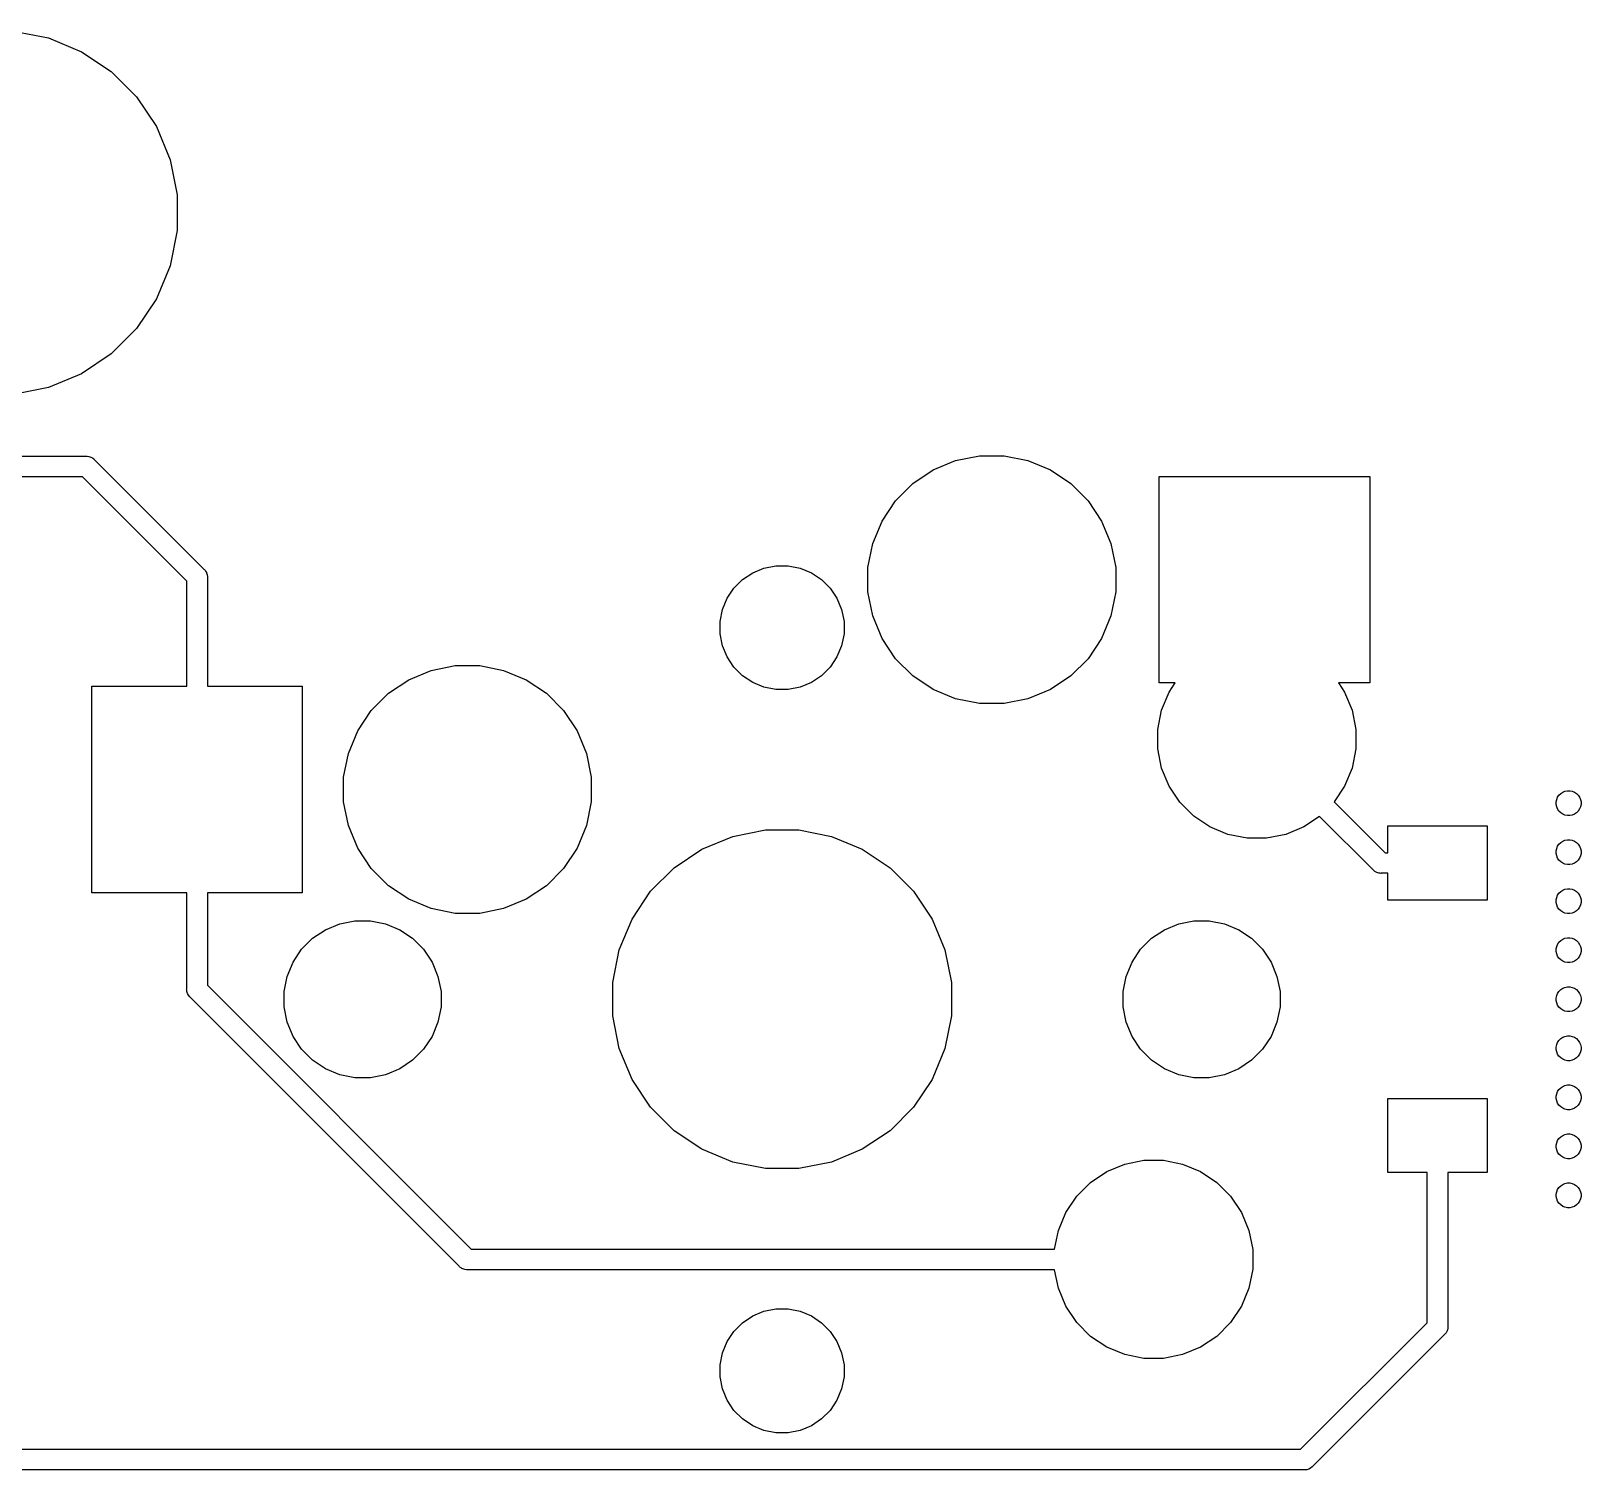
# Model space of a CAD drawing. Extents: x 52 to 337, y -160 to -34.
# Drawn here: x 175.05 to 193.82, y -75.55 to -58.12 of the extents above; entities that cross this region are included whole.
import ezdxf

# ---------------------------------------------------------------- set-up
doc = ezdxf.new("R2010")
doc.units = 0
doc.layers.add('BLACK', color=7, linetype='CONTINUOUS')

msp = doc.modelspace()

# ---------------------------------------------------------------- linework, layer by layer
at = {"layer": 'BLACK', "linetype": 'CONTINUOUS'}
for p, q in [((174.842, -58.125), (175.267, -58.2095)), ((175.267, -58.2095), (175.667, -58.3754)), ((175.667, -58.3754), (176.027, -58.6161)), ((176.027, -58.6161), (176.334, -58.9226)), ((176.334, -58.9226), (176.575, -59.2829)), ((176.575, -59.2829), (176.74, -59.6833)), ((176.74, -59.6833), (176.825, -60.1083)), ((176.825, -60.1083), (176.825, -60.5417)), ((176.825, -60.5417), (176.74, -60.9667)), ((176.74, -60.9667), (176.575, -61.3671)), ((176.575, -61.3671), (176.334, -61.7274)), ((176.334, -61.7274), (176.027, -62.0339)), ((176.027, -62.0339), (175.667, -62.2746)), ((175.667, -62.2746), (175.267, -62.4405)), ((175.267, -62.4405), (174.842, -62.525)), ((173.502, -63.275), (175.724, -63.275)), ((175.724, -63.275), (175.73, -63.2744)), ((175.73, -63.2744), (175.736, -63.275)), ((175.736, -63.275), (175.736, -63.275)), ((175.736, -63.275), (175.755, -63.2768)), ((175.755, -63.2768), (175.778, -63.284)), ((175.778, -63.284), (175.8, -63.2956)), ((175.8, -63.2956), (175.819, -63.3112)), ((175.819, -63.3112), (175.823, -63.316)), ((175.823, -63.316), (177.149, -64.6423)), ((185.734, -63.6049), (185.979, -63.4407)), ((185.979, -63.4407), (186.252, -63.3276)), ((186.252, -63.3276), (186.542, -63.27)), ((186.542, -63.27), (186.838, -63.27)), ((186.838, -63.27), (187.128, -63.3276)), ((187.128, -63.3276), (187.401, -63.4407)), ((187.401, -63.4407), (187.646, -63.6049)), ((175.678, -63.525), (173.456, -63.525)), ((176.94, -64.7868), (175.678, -63.525)), ((185.525, -63.8138), (185.734, -63.6049)), ((187.646, -63.6049), (187.855, -63.8138)), ((188.717, -66.02), (188.717, -63.52)), ((188.717, -63.52), (191.267, -63.52)), ((191.267, -63.52), (191.267, -66.02)), ((185.361, -64.0595), (185.525, -63.8138)), ((187.855, -63.8138), (188.019, -64.0595)), ((185.248, -64.3325), (185.361, -64.0595)), ((188.019, -64.0595), (188.132, -64.3325)), ((185.19, -64.6223), (185.248, -64.3325)), ((188.132, -64.3325), (188.19, -64.6223)), ((177.149, -64.6423), (177.154, -64.6462)), ((177.154, -64.6462), (177.158, -64.6509)), ((177.158, -64.6509), (177.158, -64.6509)), ((177.158, -64.6509), (177.169, -64.6652)), ((177.169, -64.6652), (177.179, -64.6825)), ((177.179, -64.6825), (177.181, -64.6869)), ((177.181, -64.6869), (177.188, -64.7105)), ((177.188, -64.7105), (177.19, -64.7289)), ((177.19, -64.7289), (177.19, -64.7289)), ((177.19, -64.7289), (177.191, -64.735)), ((177.191, -64.735), (177.19, -64.7411)), ((177.19, -64.7411), (177.19, -66.06)), ((183.672, -64.7674), (183.795, -64.6854)), ((183.795, -64.6854), (183.931, -64.6288)), ((183.931, -64.6288), (184.076, -64.6)), ((184.076, -64.6), (184.224, -64.6)), ((184.224, -64.6), (184.369, -64.6288)), ((184.369, -64.6288), (184.505, -64.6854)), ((184.505, -64.6854), (184.628, -64.7674)), ((185.19, -64.9177), (185.19, -64.6223)), ((188.19, -64.6223), (188.19, -64.9177)), ((176.94, -66.06), (176.94, -64.7868)), ((183.485, -64.9947), (183.567, -64.8719)), ((183.567, -64.8719), (183.672, -64.7674)), ((184.628, -64.7674), (184.733, -64.8719)), ((184.733, -64.8719), (184.815, -64.9947)), ((185.248, -65.2075), (185.19, -64.9177)), ((188.19, -64.9177), (188.132, -65.2075)), ((183.4, -65.2761), (183.429, -65.1312)), ((183.429, -65.1312), (183.485, -64.9947)), ((184.815, -64.9947), (184.871, -65.1312)), ((184.871, -65.1312), (184.9, -65.2761)), ((183.4, -65.4239), (183.4, -65.2761)), ((184.9, -65.2761), (184.9, -65.4239)), ((185.361, -65.4805), (185.248, -65.2075)), ((188.132, -65.2075), (188.019, -65.4805)), ((183.429, -65.5688), (183.4, -65.4239)), ((184.9, -65.4239), (184.871, -65.5688)), ((185.525, -65.7262), (185.361, -65.4805)), ((188.019, -65.4805), (187.855, -65.7262)), ((183.485, -65.7053), (183.429, -65.5688)), ((184.871, -65.5688), (184.815, -65.7053)), ((179.629, -65.9807), (179.902, -65.8676)), ((179.902, -65.8676), (180.192, -65.81)), ((180.192, -65.81), (180.488, -65.81)), ((180.488, -65.81), (180.778, -65.8676)), ((180.778, -65.8676), (181.051, -65.9807)), ((183.567, -65.8281), (183.485, -65.7053)), ((183.672, -65.9326), (183.567, -65.8281)), ((184.733, -65.8281), (184.628, -65.9326)), ((184.815, -65.7053), (184.733, -65.8281)), ((185.734, -65.9351), (185.525, -65.7262)), ((187.855, -65.7262), (187.646, -65.9351)), ((175.79, -68.56), (175.79, -66.06)), ((175.79, -66.06), (176.94, -66.06)), ((177.19, -66.06), (178.34, -66.06)), ((178.34, -66.06), (178.34, -68.56)), ((179.384, -66.1449), (179.629, -65.9807)), ((181.051, -65.9807), (181.296, -66.1449)), ((183.795, -66.0146), (183.672, -65.9326)), ((183.931, -66.0712), (183.795, -66.0146)), ((184.076, -66.1), (183.931, -66.0712)), ((184.369, -66.0712), (184.224, -66.1)), ((184.505, -66.0146), (184.369, -66.0712)), ((184.628, -65.9326), (184.505, -66.0146)), ((185.979, -66.0993), (185.734, -65.9351)), ((187.646, -65.9351), (187.401, -66.0993)), ((188.911, -66.02), (188.717, -66.02)), ((188.837, -66.1316), (188.911, -66.02)), ((191.267, -66.02), (190.889, -66.02)), ((190.889, -66.02), (190.963, -66.1316)), ((179.175, -66.3538), (179.384, -66.1449)), ((181.296, -66.1449), (181.505, -66.3538)), ((184.224, -66.1), (184.076, -66.1)), ((186.252, -66.2124), (185.979, -66.0993)), ((186.542, -66.27), (186.252, -66.2124)), ((187.128, -66.2124), (186.838, -66.27)), ((187.401, -66.0993), (187.128, -66.2124)), ((188.746, -66.35), (188.837, -66.1316)), ((190.963, -66.1316), (191.054, -66.35)), ((179.011, -66.5995), (179.175, -66.3538)), ((181.505, -66.3538), (181.669, -66.5995)), ((186.838, -66.27), (186.542, -66.27)), ((188.7, -66.5818), (188.746, -66.35)), ((191.054, -66.35), (191.1, -66.5818)), ((178.898, -66.8725), (179.011, -66.5995)), ((181.669, -66.5995), (181.782, -66.8725)), ((188.7, -66.8182), (188.7, -66.5818)), ((191.1, -66.5818), (191.1, -66.8182)), ((188.746, -67.05), (188.7, -66.8182)), ((191.1, -66.8182), (191.054, -67.05)), ((178.84, -67.1623), (178.898, -66.8725)), ((181.782, -66.8725), (181.84, -67.1623)), ((178.84, -67.4577), (178.84, -67.1623)), ((181.84, -67.1623), (181.84, -67.4577)), ((188.837, -67.2684), (188.746, -67.05)), ((191.054, -67.05), (190.963, -67.2684)), ((188.968, -67.465), (188.837, -67.2684)), ((190.963, -67.2684), (190.836, -67.4592)), ((193.542, -67.4039), (193.558, -67.3794)), ((193.558, -67.3794), (193.579, -67.3585)), ((193.579, -67.3585), (193.604, -67.3421)), ((193.604, -67.3421), (193.631, -67.3308)), ((193.631, -67.3308), (193.66, -67.325)), ((193.66, -67.325), (193.69, -67.325)), ((193.69, -67.325), (193.719, -67.3308)), ((193.719, -67.3308), (193.746, -67.3421)), ((193.746, -67.3421), (193.771, -67.3585)), ((193.771, -67.3585), (193.792, -67.3794)), ((193.792, -67.3794), (193.808, -67.4039)), ((178.898, -67.7475), (178.84, -67.4577)), ((181.84, -67.4577), (181.782, -67.7475)), ((189.135, -67.6321), (188.968, -67.465)), ((190.836, -67.4592), (191.452, -68.075)), ((193.525, -67.4602), (193.531, -67.4312)), ((193.525, -67.4898), (193.525, -67.4602)), ((193.531, -67.5188), (193.525, -67.4898)), ((193.531, -67.4312), (193.542, -67.4039)), ((193.542, -67.5461), (193.531, -67.5188)), ((193.558, -67.5706), (193.542, -67.5461)), ((193.579, -67.5915), (193.558, -67.5706)), ((193.792, -67.5706), (193.771, -67.5915)), ((193.808, -67.5461), (193.792, -67.5706)), ((193.808, -67.4039), (193.819, -67.4312)), ((193.819, -67.5188), (193.808, -67.5461)), ((193.819, -67.4312), (193.825, -67.4602)), ((193.825, -67.4898), (193.819, -67.5188)), ((193.825, -67.4602), (193.825, -67.4898)), ((179.011, -68.0205), (178.898, -67.7475)), ((181.782, -67.7475), (181.669, -68.0205)), ((189.332, -67.7634), (189.135, -67.6321)), ((190.659, -67.636), (190.468, -67.7634)), ((191.307, -68.2841), (190.659, -67.636)), ((191.487, -68.075), (191.487, -67.75)), ((191.487, -67.75), (192.688, -67.75)), ((192.688, -67.75), (192.688, -68.65)), ((193.604, -67.6079), (193.579, -67.5915)), ((193.631, -67.6192), (193.604, -67.6079)), ((193.66, -67.625), (193.631, -67.6192)), ((193.69, -67.625), (193.66, -67.625)), ((193.719, -67.6192), (193.69, -67.625)), ((193.746, -67.6079), (193.719, -67.6192)), ((193.771, -67.5915), (193.746, -67.6079)), ((183.179, -68.0333), (183.552, -67.8788)), ((183.552, -67.8788), (183.948, -67.8)), ((183.948, -67.8), (184.352, -67.8)), ((184.352, -67.8), (184.748, -67.8788)), ((184.748, -67.8788), (185.121, -68.0333)), ((189.55, -67.8539), (189.332, -67.7634)), ((189.782, -67.9), (189.55, -67.8539)), ((190.018, -67.9), (189.782, -67.9)), ((190.25, -67.8539), (190.018, -67.9)), ((190.468, -67.7634), (190.25, -67.8539)), ((193.579, -67.9522), (193.604, -67.9358)), ((193.604, -67.9358), (193.631, -67.9245)), ((193.631, -67.9245), (193.66, -67.9188)), ((193.66, -67.9188), (193.69, -67.9188)), ((193.69, -67.9188), (193.719, -67.9245)), ((193.719, -67.9245), (193.746, -67.9358)), ((193.746, -67.9358), (193.771, -67.9522)), ((179.175, -68.2662), (179.011, -68.0205)), ((181.669, -68.0205), (181.505, -68.2662)), ((182.843, -68.2577), (183.179, -68.0333)), ((185.121, -68.0333), (185.457, -68.2577)), ((191.452, -68.075), (191.487, -68.075)), ((193.525, -68.054), (193.531, -68.025)), ((193.525, -68.0835), (193.525, -68.054)), ((193.531, -68.1125), (193.525, -68.0835)), ((193.531, -68.025), (193.542, -67.9977)), ((193.542, -68.1398), (193.531, -68.1125)), ((193.542, -67.9977), (193.558, -67.9731)), ((193.558, -67.9731), (193.579, -67.9522)), ((193.771, -67.9522), (193.792, -67.9731)), ((193.792, -67.9731), (193.808, -67.9977)), ((193.808, -67.9977), (193.819, -68.025)), ((193.819, -68.1125), (193.808, -68.1398)), ((193.819, -68.025), (193.825, -68.054)), ((193.825, -68.0835), (193.819, -68.1125)), ((193.825, -68.054), (193.825, -68.0835)), ((179.384, -68.4751), (179.175, -68.2662)), ((181.505, -68.2662), (181.296, -68.4751)), ((182.558, -68.5432), (182.843, -68.2577)), ((185.457, -68.2577), (185.742, -68.5432)), ((191.311, -68.2888), (191.307, -68.2841)), ((191.316, -68.2927), (191.311, -68.2888)), ((191.328, -68.3024), (191.316, -68.2927)), ((191.316, -68.2927), (191.316, -68.2927)), ((191.33, -68.3044), (191.328, -68.3024)), ((191.352, -68.316), (191.33, -68.3044)), ((191.375, -68.3232), (191.352, -68.316)), ((191.394, -68.325), (191.375, -68.3232)), ((193.558, -68.1644), (193.542, -68.1398)), ((193.579, -68.1853), (193.558, -68.1644)), ((193.604, -68.2017), (193.579, -68.1853)), ((193.631, -68.213), (193.604, -68.2017)), ((193.66, -68.2188), (193.631, -68.213)), ((193.69, -68.2188), (193.66, -68.2188)), ((193.719, -68.213), (193.69, -68.2188)), ((193.746, -68.2017), (193.719, -68.213)), ((193.771, -68.1853), (193.746, -68.2017)), ((193.792, -68.1644), (193.771, -68.1853)), ((193.808, -68.1398), (193.792, -68.1644)), ((179.629, -68.6393), (179.384, -68.4751)), ((181.296, -68.4751), (181.051, -68.6393)), ((191.4, -68.3256), (191.394, -68.325)), ((191.394, -68.325), (191.394, -68.325)), ((191.406, -68.325), (191.4, -68.3256)), ((191.487, -68.325), (191.406, -68.325)), ((191.487, -68.65), (191.487, -68.325)), ((176.94, -68.56), (175.79, -68.56)), ((176.94, -69.7259), (176.94, -68.56)), ((178.34, -68.56), (177.19, -68.56)), ((177.19, -68.56), (177.19, -69.6802)), ((179.902, -68.7524), (179.629, -68.6393)), ((181.051, -68.6393), (180.778, -68.7524)), ((182.333, -68.879), (182.558, -68.5432)), ((185.742, -68.5432), (185.967, -68.879)), ((192.688, -68.65), (191.487, -68.65)), ((193.525, -68.6477), (193.531, -68.6187)), ((193.525, -68.6773), (193.525, -68.6477)), ((193.531, -68.7063), (193.525, -68.6773)), ((193.531, -68.6187), (193.542, -68.5914)), ((193.542, -68.5914), (193.558, -68.5669)), ((193.558, -68.5669), (193.579, -68.546)), ((193.579, -68.546), (193.604, -68.5296)), ((193.604, -68.5296), (193.631, -68.5183)), ((193.631, -68.5183), (193.66, -68.5125)), ((193.66, -68.5125), (193.69, -68.5125)), ((193.69, -68.5125), (193.719, -68.5183)), ((193.719, -68.5183), (193.746, -68.5296)), ((193.746, -68.5296), (193.771, -68.546)), ((193.771, -68.546), (193.792, -68.5669)), ((193.792, -68.5669), (193.808, -68.5914)), ((193.808, -68.5914), (193.819, -68.6187)), ((193.819, -68.6187), (193.825, -68.6477)), ((193.825, -68.6773), (193.819, -68.7063)), ((193.825, -68.6477), (193.825, -68.6773)), ((180.192, -68.81), (179.902, -68.7524)), ((180.488, -68.81), (180.192, -68.81)), ((180.778, -68.7524), (180.488, -68.81)), ((182.179, -69.252), (182.333, -68.879)), ((185.967, -68.879), (186.121, -69.252)), ((193.542, -68.7336), (193.531, -68.7063)), ((193.558, -68.7581), (193.542, -68.7336)), ((193.579, -68.779), (193.558, -68.7581)), ((193.604, -68.7954), (193.579, -68.779)), ((193.631, -68.8067), (193.604, -68.7954)), ((193.66, -68.8125), (193.631, -68.8067)), ((193.69, -68.8125), (193.66, -68.8125)), ((193.719, -68.8067), (193.69, -68.8125)), ((193.746, -68.7954), (193.719, -68.8067)), ((193.771, -68.779), (193.746, -68.7954)), ((193.792, -68.7581), (193.771, -68.779)), ((193.808, -68.7336), (193.792, -68.7581)), ((193.819, -68.7063), (193.808, -68.7336)), ((178.464, -69.1121), (178.62, -69.0081)), ((178.62, -69.0081), (178.793, -68.9365)), ((178.793, -68.9365), (178.976, -68.9)), ((178.976, -68.9), (179.164, -68.9)), ((179.164, -68.9), (179.347, -68.9365)), ((179.347, -68.9365), (179.52, -69.0081)), ((179.52, -69.0081), (179.676, -69.1121)), ((188.624, -69.1121), (188.78, -69.0081)), ((188.78, -69.0081), (188.953, -68.9365)), ((188.953, -68.9365), (189.136, -68.9)), ((189.136, -68.9), (189.324, -68.9)), ((189.324, -68.9), (189.507, -68.9365)), ((189.507, -68.9365), (189.68, -69.0081)), ((189.68, -69.0081), (189.836, -69.1121)), ((178.228, -69.4), (178.332, -69.2444)), ((178.332, -69.2444), (178.464, -69.1121)), ((179.676, -69.1121), (179.808, -69.2444)), ((179.808, -69.2444), (179.912, -69.4)), ((182.1, -69.6481), (182.179, -69.252)), ((186.121, -69.252), (186.2, -69.6481)), ((188.388, -69.4), (188.492, -69.2444)), ((188.492, -69.2444), (188.624, -69.1121)), ((189.836, -69.1121), (189.968, -69.2444)), ((189.968, -69.2444), (190.072, -69.4)), ((193.525, -69.2415), (193.531, -69.2125)), ((193.525, -69.271), (193.525, -69.2415)), ((193.531, -69.2125), (193.542, -69.1852)), ((193.542, -69.1852), (193.558, -69.1606)), ((193.558, -69.1606), (193.579, -69.1397)), ((193.579, -69.1397), (193.604, -69.1233)), ((193.604, -69.1233), (193.631, -69.112)), ((193.631, -69.112), (193.66, -69.1063)), ((193.66, -69.1063), (193.69, -69.1063)), ((193.69, -69.1063), (193.719, -69.112)), ((193.719, -69.112), (193.746, -69.1233)), ((193.746, -69.1233), (193.771, -69.1397)), ((193.771, -69.1397), (193.792, -69.1606)), ((193.792, -69.1606), (193.808, -69.1852)), ((193.808, -69.1852), (193.819, -69.2125)), ((193.819, -69.2125), (193.825, -69.2415)), ((193.825, -69.2415), (193.825, -69.271)), ((178.157, -69.5729), (178.228, -69.4)), ((179.912, -69.4), (179.983, -69.5729)), ((188.317, -69.5729), (188.388, -69.4)), ((190.072, -69.4), (190.143, -69.5729)), ((193.531, -69.3), (193.525, -69.271)), ((193.542, -69.3273), (193.531, -69.3)), ((193.558, -69.3519), (193.542, -69.3273)), ((193.579, -69.3728), (193.558, -69.3519)), ((193.604, -69.3892), (193.579, -69.3728)), ((193.631, -69.4005), (193.604, -69.3892)), ((193.66, -69.4062), (193.631, -69.4005)), ((193.69, -69.4062), (193.66, -69.4062)), ((193.719, -69.4005), (193.69, -69.4062)), ((193.746, -69.3892), (193.719, -69.4005)), ((193.771, -69.3728), (193.746, -69.3892)), ((193.792, -69.3519), (193.771, -69.3728)), ((193.808, -69.3273), (193.792, -69.3519)), ((193.819, -69.3), (193.808, -69.3273)), ((193.825, -69.271), (193.819, -69.3)), ((178.12, -69.7564), (178.157, -69.5729)), ((179.983, -69.5729), (180.02, -69.7564)), ((188.28, -69.7564), (188.317, -69.5729)), ((190.143, -69.5729), (190.18, -69.7564)), ((176.939, -69.732), (176.94, -69.7259)), ((176.94, -69.7381), (176.939, -69.732)), ((176.942, -69.7565), (176.94, -69.7381)), ((176.94, -69.7381), (176.94, -69.7381)), ((176.949, -69.7801), (176.942, -69.7565)), ((176.961, -69.8018), (176.949, -69.7801)), ((176.976, -69.8208), (176.961, -69.8018)), ((176.981, -69.8247), (176.976, -69.8208)), ((180.24, -73.0841), (176.981, -69.8247)), ((177.19, -69.6802), (180.385, -72.875)), ((178.12, -69.9436), (178.12, -69.7564)), ((180.02, -69.7564), (180.02, -69.9436)), ((182.1, -70.0519), (182.1, -69.6481)), ((186.2, -69.6481), (186.2, -70.0519)), ((188.28, -69.9436), (188.28, -69.7564)), ((190.18, -69.7564), (190.18, -69.9436)), ((193.525, -69.8352), (193.531, -69.8062)), ((193.531, -69.8062), (193.542, -69.7789)), ((193.542, -69.7789), (193.558, -69.7544)), ((193.558, -69.7544), (193.579, -69.7335)), ((193.579, -69.7335), (193.604, -69.7171)), ((193.604, -69.7171), (193.631, -69.7058)), ((193.631, -69.7058), (193.66, -69.7)), ((193.66, -69.7), (193.69, -69.7)), ((193.69, -69.7), (193.719, -69.7058)), ((193.719, -69.7058), (193.746, -69.7171)), ((193.746, -69.7171), (193.771, -69.7335)), ((193.771, -69.7335), (193.792, -69.7544)), ((193.792, -69.7544), (193.808, -69.7789)), ((193.808, -69.7789), (193.819, -69.8062)), ((193.819, -69.8062), (193.825, -69.8352)), ((178.157, -70.1271), (178.12, -69.9436)), ((180.02, -69.9436), (179.983, -70.1271)), ((188.317, -70.1271), (188.28, -69.9436)), ((190.18, -69.9436), (190.143, -70.1271)), ((193.525, -69.8648), (193.525, -69.8352)), ((193.531, -69.8938), (193.525, -69.8648)), ((193.542, -69.9211), (193.531, -69.8938)), ((193.558, -69.9456), (193.542, -69.9211)), ((193.579, -69.9665), (193.558, -69.9456)), ((193.604, -69.9829), (193.579, -69.9665)), ((193.631, -69.9942), (193.604, -69.9829)), ((193.66, -70), (193.631, -69.9942)), ((193.69, -70), (193.66, -70)), ((193.719, -69.9942), (193.69, -70)), ((193.746, -69.9829), (193.719, -69.9942)), ((193.771, -69.9665), (193.746, -69.9829)), ((193.792, -69.9456), (193.771, -69.9665)), ((193.808, -69.9211), (193.792, -69.9456)), ((193.819, -69.8938), (193.808, -69.9211)), ((193.825, -69.8648), (193.819, -69.8938)), ((193.825, -69.8352), (193.825, -69.8648)), ((178.228, -70.3), (178.157, -70.1271)), ((179.983, -70.1271), (179.912, -70.3)), ((182.179, -70.448), (182.1, -70.0519)), ((186.2, -70.0519), (186.121, -70.448)), ((188.388, -70.3), (188.317, -70.1271)), ((190.143, -70.1271), (190.072, -70.3)), ((178.332, -70.4556), (178.228, -70.3)), ((179.912, -70.3), (179.808, -70.4556)), ((188.492, -70.4556), (188.388, -70.3)), ((190.072, -70.3), (189.968, -70.4556)), ((193.531, -70.4), (193.542, -70.3727)), ((193.542, -70.3727), (193.558, -70.3481)), ((193.558, -70.3481), (193.579, -70.3272)), ((193.579, -70.3272), (193.604, -70.3108)), ((193.604, -70.3108), (193.631, -70.2995)), ((193.631, -70.2995), (193.66, -70.2938)), ((193.66, -70.2938), (193.69, -70.2938)), ((193.69, -70.2938), (193.719, -70.2995)), ((193.719, -70.2995), (193.746, -70.3108)), ((193.746, -70.3108), (193.771, -70.3272)), ((193.771, -70.3272), (193.792, -70.3481)), ((193.792, -70.3481), (193.808, -70.3727)), ((193.808, -70.3727), (193.819, -70.4)), ((178.464, -70.5879), (178.332, -70.4556)), ((179.808, -70.4556), (179.676, -70.5879)), ((182.333, -70.821), (182.179, -70.448)), ((186.121, -70.448), (185.967, -70.821)), ((188.624, -70.5879), (188.492, -70.4556)), ((189.968, -70.4556), (189.836, -70.5879)), ((193.525, -70.429), (193.531, -70.4)), ((193.525, -70.4585), (193.525, -70.429)), ((193.531, -70.4875), (193.525, -70.4585)), ((193.542, -70.5148), (193.531, -70.4875)), ((193.558, -70.5394), (193.542, -70.5148)), ((193.579, -70.5603), (193.558, -70.5394)), ((193.604, -70.5767), (193.579, -70.5603)), ((193.631, -70.588), (193.604, -70.5767)), ((193.746, -70.5767), (193.719, -70.588)), ((193.771, -70.5603), (193.746, -70.5767)), ((193.792, -70.5394), (193.771, -70.5603)), ((193.808, -70.5148), (193.792, -70.5394)), ((193.819, -70.4875), (193.808, -70.5148)), ((193.819, -70.4), (193.825, -70.429)), ((193.825, -70.4585), (193.819, -70.4875)), ((193.825, -70.429), (193.825, -70.4585)), ((178.62, -70.6919), (178.464, -70.5879)), ((178.793, -70.7635), (178.62, -70.6919)), ((178.976, -70.8), (178.793, -70.7635)), ((179.347, -70.7635), (179.164, -70.8)), ((179.52, -70.6919), (179.347, -70.7635)), ((179.676, -70.5879), (179.52, -70.6919)), ((188.78, -70.6919), (188.624, -70.5879)), ((188.953, -70.7635), (188.78, -70.6919)), ((189.136, -70.8), (188.953, -70.7635)), ((189.507, -70.7635), (189.324, -70.8)), ((189.68, -70.6919), (189.507, -70.7635)), ((189.836, -70.5879), (189.68, -70.6919)), ((193.66, -70.5938), (193.631, -70.588)), ((193.69, -70.5938), (193.66, -70.5938)), ((193.719, -70.588), (193.69, -70.5938)), ((179.164, -70.8), (178.976, -70.8)), ((182.558, -71.1568), (182.333, -70.821)), ((185.967, -70.821), (185.742, -71.1568)), ((189.324, -70.8), (189.136, -70.8)), ((193.542, -70.9664), (193.558, -70.9419)), ((193.558, -70.9419), (193.579, -70.921)), ((193.579, -70.921), (193.604, -70.9046)), ((193.604, -70.9046), (193.631, -70.8933)), ((193.631, -70.8933), (193.66, -70.8875)), ((193.66, -70.8875), (193.69, -70.8875)), ((193.69, -70.8875), (193.719, -70.8933)), ((193.719, -70.8933), (193.746, -70.9046)), ((193.746, -70.9046), (193.771, -70.921)), ((193.771, -70.921), (193.792, -70.9419)), ((193.792, -70.9419), (193.808, -70.9664)), ((191.487, -71.95), (191.487, -71.05)), ((191.487, -71.05), (192.688, -71.05)), ((192.688, -71.05), (192.688, -71.95)), ((193.525, -71.0227), (193.531, -70.9937)), ((193.525, -71.0523), (193.525, -71.0227)), ((193.531, -71.0813), (193.525, -71.0523)), ((193.531, -70.9937), (193.542, -70.9664)), ((193.542, -71.1086), (193.531, -71.0813)), ((193.558, -71.1331), (193.542, -71.1086)), ((193.579, -71.154), (193.558, -71.1331)), ((193.792, -71.1331), (193.771, -71.154)), ((193.808, -71.1086), (193.792, -71.1331)), ((193.808, -70.9664), (193.819, -70.9937)), ((193.819, -71.0813), (193.808, -71.1086)), ((193.819, -70.9937), (193.825, -71.0227)), ((193.825, -71.0523), (193.819, -71.0813)), ((193.825, -71.0227), (193.825, -71.0523)), ((182.843, -71.4423), (182.558, -71.1568)), ((185.742, -71.1568), (185.457, -71.4423)), ((193.604, -71.1704), (193.579, -71.154)), ((193.631, -71.1817), (193.604, -71.1704)), ((193.66, -71.1875), (193.631, -71.1817)), ((193.69, -71.1875), (193.66, -71.1875)), ((193.719, -71.1817), (193.69, -71.1875)), ((193.746, -71.1704), (193.719, -71.1817)), ((193.771, -71.154), (193.746, -71.1704)), ((183.179, -71.6667), (182.843, -71.4423)), ((185.457, -71.4423), (185.121, -71.6667)), ((193.558, -71.5356), (193.579, -71.5147)), ((193.579, -71.5147), (193.604, -71.4983)), ((193.604, -71.4983), (193.631, -71.487)), ((193.631, -71.487), (193.66, -71.4813)), ((193.66, -71.4813), (193.69, -71.4813)), ((193.69, -71.4813), (193.719, -71.487)), ((193.719, -71.487), (193.746, -71.4983)), ((193.746, -71.4983), (193.771, -71.5147)), ((193.771, -71.5147), (193.792, -71.5356)), ((183.552, -71.8212), (183.179, -71.6667)), ((185.121, -71.6667), (184.748, -71.8212)), ((193.525, -71.6165), (193.531, -71.5875)), ((193.525, -71.646), (193.525, -71.6165)), ((193.531, -71.675), (193.525, -71.646)), ((193.531, -71.5875), (193.542, -71.5602)), ((193.542, -71.7023), (193.531, -71.675)), ((193.542, -71.5602), (193.558, -71.5356)), ((193.558, -71.7269), (193.542, -71.7023)), ((193.792, -71.5356), (193.808, -71.5602)), ((193.808, -71.7023), (193.792, -71.7269)), ((193.808, -71.5602), (193.819, -71.5875)), ((193.819, -71.675), (193.808, -71.7023)), ((193.819, -71.5875), (193.825, -71.6165)), ((193.825, -71.646), (193.819, -71.675)), ((193.825, -71.6165), (193.825, -71.646)), ((183.948, -71.9), (183.552, -71.8212)), ((184.748, -71.8212), (184.352, -71.9)), ((188.082, -71.9366), (188.3, -71.8461)), ((188.3, -71.8461), (188.532, -71.8)), ((188.532, -71.8), (188.768, -71.8)), ((188.768, -71.8), (189, -71.8461)), ((189, -71.8461), (189.218, -71.9366)), ((193.579, -71.7478), (193.558, -71.7269)), ((193.604, -71.7642), (193.579, -71.7478)), ((193.631, -71.7755), (193.604, -71.7642)), ((193.66, -71.7812), (193.631, -71.7755)), ((193.69, -71.7812), (193.66, -71.7812)), ((193.719, -71.7755), (193.69, -71.7812)), ((193.746, -71.7642), (193.719, -71.7755)), ((193.771, -71.7478), (193.746, -71.7642)), ((193.792, -71.7269), (193.771, -71.7478)), ((184.352, -71.9), (183.948, -71.9)), ((187.718, -72.235), (187.885, -72.0679)), ((187.885, -72.0679), (188.082, -71.9366)), ((189.218, -71.9366), (189.415, -72.0679)), ((189.415, -72.0679), (189.582, -72.235)), ((191.963, -71.95), (191.487, -71.95)), ((191.962, -73.767), (191.963, -71.95)), ((192.688, -71.95), (192.212, -71.95)), ((192.212, -71.95), (192.212, -73.8126)), ((193.631, -72.0808), (193.66, -72.075)), ((193.66, -72.075), (193.69, -72.075)), ((193.69, -72.075), (193.719, -72.0808)), ((187.587, -72.4316), (187.718, -72.235)), ((189.582, -72.235), (189.713, -72.4316)), ((193.525, -72.2102), (193.531, -72.1812)), ((193.525, -72.2398), (193.525, -72.2102)), ((193.531, -72.2688), (193.525, -72.2398)), ((193.531, -72.1812), (193.542, -72.1539)), ((193.542, -72.1539), (193.558, -72.1294)), ((193.558, -72.1294), (193.579, -72.1085)), ((193.579, -72.1085), (193.604, -72.0921)), ((193.604, -72.0921), (193.631, -72.0808)), ((193.719, -72.0808), (193.746, -72.0921)), ((193.746, -72.0921), (193.771, -72.1085)), ((193.771, -72.1085), (193.792, -72.1294)), ((193.792, -72.1294), (193.808, -72.1539)), ((193.808, -72.1539), (193.819, -72.1812)), ((193.819, -72.1812), (193.825, -72.2102)), ((193.825, -72.2398), (193.819, -72.2688)), ((193.825, -72.2102), (193.825, -72.2398)), ((187.496, -72.65), (187.587, -72.4316)), ((189.713, -72.4316), (189.804, -72.65)), ((193.542, -72.2961), (193.531, -72.2688)), ((193.558, -72.3206), (193.542, -72.2961)), ((193.579, -72.3415), (193.558, -72.3206)), ((193.604, -72.3579), (193.579, -72.3415)), ((193.631, -72.3692), (193.604, -72.3579)), ((193.66, -72.375), (193.631, -72.3692)), ((193.69, -72.375), (193.66, -72.375)), ((193.719, -72.3692), (193.69, -72.375)), ((193.746, -72.3579), (193.719, -72.3692)), ((193.771, -72.3415), (193.746, -72.3579)), ((193.792, -72.3206), (193.771, -72.3415)), ((193.808, -72.2961), (193.792, -72.3206)), ((193.819, -72.2688), (193.808, -72.2961)), ((187.451, -72.875), (187.496, -72.65)), ((189.804, -72.65), (189.85, -72.8818)), ((180.385, -72.875), (187.451, -72.875)), ((189.85, -72.8818), (189.85, -73.1182)), ((180.244, -73.0888), (180.24, -73.0841)), ((180.249, -73.0927), (180.244, -73.0888)), ((180.263, -73.1044), (180.249, -73.0927)), ((180.249, -73.0927), (180.249, -73.0927)), ((180.272, -73.109), (180.263, -73.1044)), ((180.285, -73.116), (180.272, -73.109)), ((180.308, -73.1232), (180.285, -73.116)), ((180.327, -73.125), (180.308, -73.1232)), ((180.333, -73.1256), (180.327, -73.125)), ((180.327, -73.125), (180.327, -73.125)), ((180.339, -73.125), (180.333, -73.1256)), ((187.451, -73.125), (180.339, -73.125)), ((187.496, -73.35), (187.451, -73.125)), ((189.85, -73.1182), (189.804, -73.35)), ((187.587, -73.5684), (187.496, -73.35)), ((189.804, -73.35), (189.713, -73.5684)), ((187.718, -73.765), (187.587, -73.5684)), ((189.713, -73.5684), (189.582, -73.765)), ((183.567, -73.8719), (183.672, -73.7674)), ((183.672, -73.7674), (183.795, -73.6854)), ((183.795, -73.6854), (183.931, -73.6288)), ((183.931, -73.6288), (184.076, -73.6)), ((184.076, -73.6), (184.224, -73.6)), ((184.224, -73.6), (184.369, -73.6288)), ((184.369, -73.6288), (184.505, -73.6854)), ((184.505, -73.6854), (184.628, -73.7674)), ((184.628, -73.7674), (184.733, -73.8719)), ((187.885, -73.9321), (187.718, -73.765)), ((189.582, -73.765), (189.415, -73.9321)), ((190.429, -75.3), (191.962, -73.767)), ((183.485, -73.9947), (183.567, -73.8719)), ((184.733, -73.8719), (184.815, -73.9947)), ((188.082, -74.0634), (187.885, -73.9321)), ((189.415, -73.9321), (189.218, -74.0634)), ((192.172, -73.9115), (190.574, -75.509)), ((192.176, -73.9076), (192.172, -73.9115)), ((192.185, -73.8975), (192.176, -73.9076)), ((192.192, -73.8885), (192.185, -73.8975)), ((192.204, -73.8668), (192.192, -73.8885)), ((192.205, -73.862), (192.204, -73.8668)), ((192.211, -73.8433), (192.205, -73.862)), ((192.212, -73.8249), (192.211, -73.8433)), ((192.212, -73.8126), (192.213, -73.8187)), ((192.213, -73.8187), (192.212, -73.8249)), ((192.212, -73.8249), (192.212, -73.8249)), ((183.4, -74.2761), (183.429, -74.1312)), ((183.429, -74.1312), (183.485, -73.9947)), ((184.815, -73.9947), (184.871, -74.1312)), ((184.871, -74.1312), (184.9, -74.2761)), ((188.3, -74.1539), (188.082, -74.0634)), ((189.218, -74.0634), (189, -74.1539)), ((183.4, -74.4239), (183.4, -74.2761)), ((184.9, -74.2761), (184.9, -74.4239)), ((188.532, -74.2), (188.3, -74.1539)), ((188.768, -74.2), (188.532, -74.2)), ((189, -74.1539), (188.768, -74.2)), ((183.429, -74.5688), (183.4, -74.4239)), ((184.9, -74.4239), (184.871, -74.5688)), ((183.485, -74.7053), (183.429, -74.5688)), ((183.567, -74.8281), (183.485, -74.7053)), ((184.815, -74.7053), (184.733, -74.8281)), ((184.871, -74.5688), (184.815, -74.7053)), ((183.672, -74.9326), (183.567, -74.8281)), ((184.733, -74.8281), (184.628, -74.9326)), ((183.795, -75.0146), (183.672, -74.9326)), ((183.931, -75.0712), (183.795, -75.0146)), ((184.076, -75.1), (183.931, -75.0712)), ((184.369, -75.0712), (184.224, -75.1)), ((184.505, -75.0146), (184.369, -75.0712)), ((184.628, -74.9326), (184.505, -75.0146)), ((184.224, -75.1), (184.076, -75.1)), ((174.696, -75.3), (190.429, -75.3)), ((190.475, -75.55), (174.65, -75.55)), ((190.481, -75.5506), (190.475, -75.55)), ((190.487, -75.55), (190.481, -75.5506)), ((190.506, -75.5482), (190.487, -75.55)), ((190.487, -75.55), (190.487, -75.55)), ((190.529, -75.541), (190.506, -75.5482)), ((190.551, -75.5294), (190.529, -75.541)), ((190.57, -75.5138), (190.551, -75.5294)), ((190.574, -75.509), (190.57, -75.5138))]:
    msp.add_line(p, q, dxfattribs=at)

doc.saveas('drawing.dxf')
